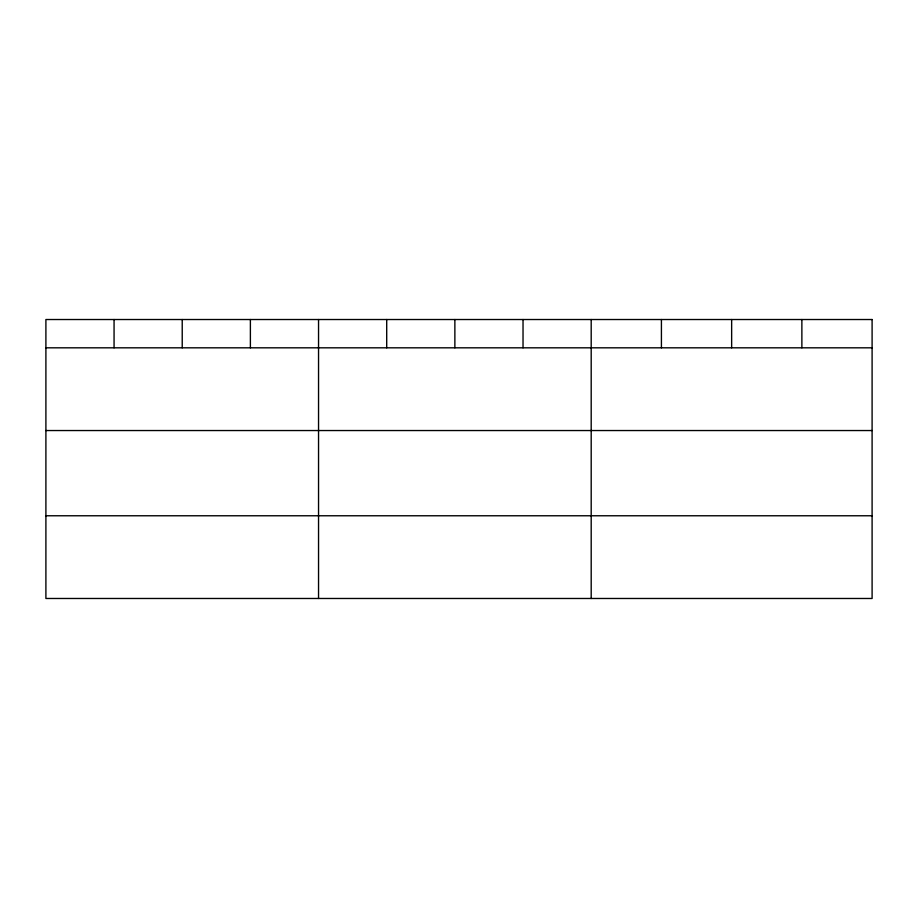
<?xml version="1.0" encoding="UTF-8"?>
<svg xmlns="http://www.w3.org/2000/svg" width="918" height="918" viewBox="0 0 918 918"><rect width="100%" height="100%" fill="white"/><g stroke="black" fill="none" stroke-linecap="round" stroke-linejoin="round"><path stroke-width="1.38" d="M45.9 347.819L872.1 347.819M45.9 430.542L872.1 430.542M45.9 515.767L872.1 515.767M801.873 319.521L801.873 347.819M731.646 319.521L731.646 347.819M661.419 319.521L661.419 347.819M591.192 319.521L591.192 598.479M523.03 319.521L523.03 347.819M454.869 319.521L454.869 347.819M386.707 319.521L386.707 347.819M318.546 319.521L318.546 598.479M250.384 319.521L250.384 347.819M182.223 319.521L182.223 347.819M114.062 319.521L114.062 347.819M872.1 319.521L45.9 319.521L45.9 598.479L872.1 598.479L872.1 319.521"/></g></svg>
